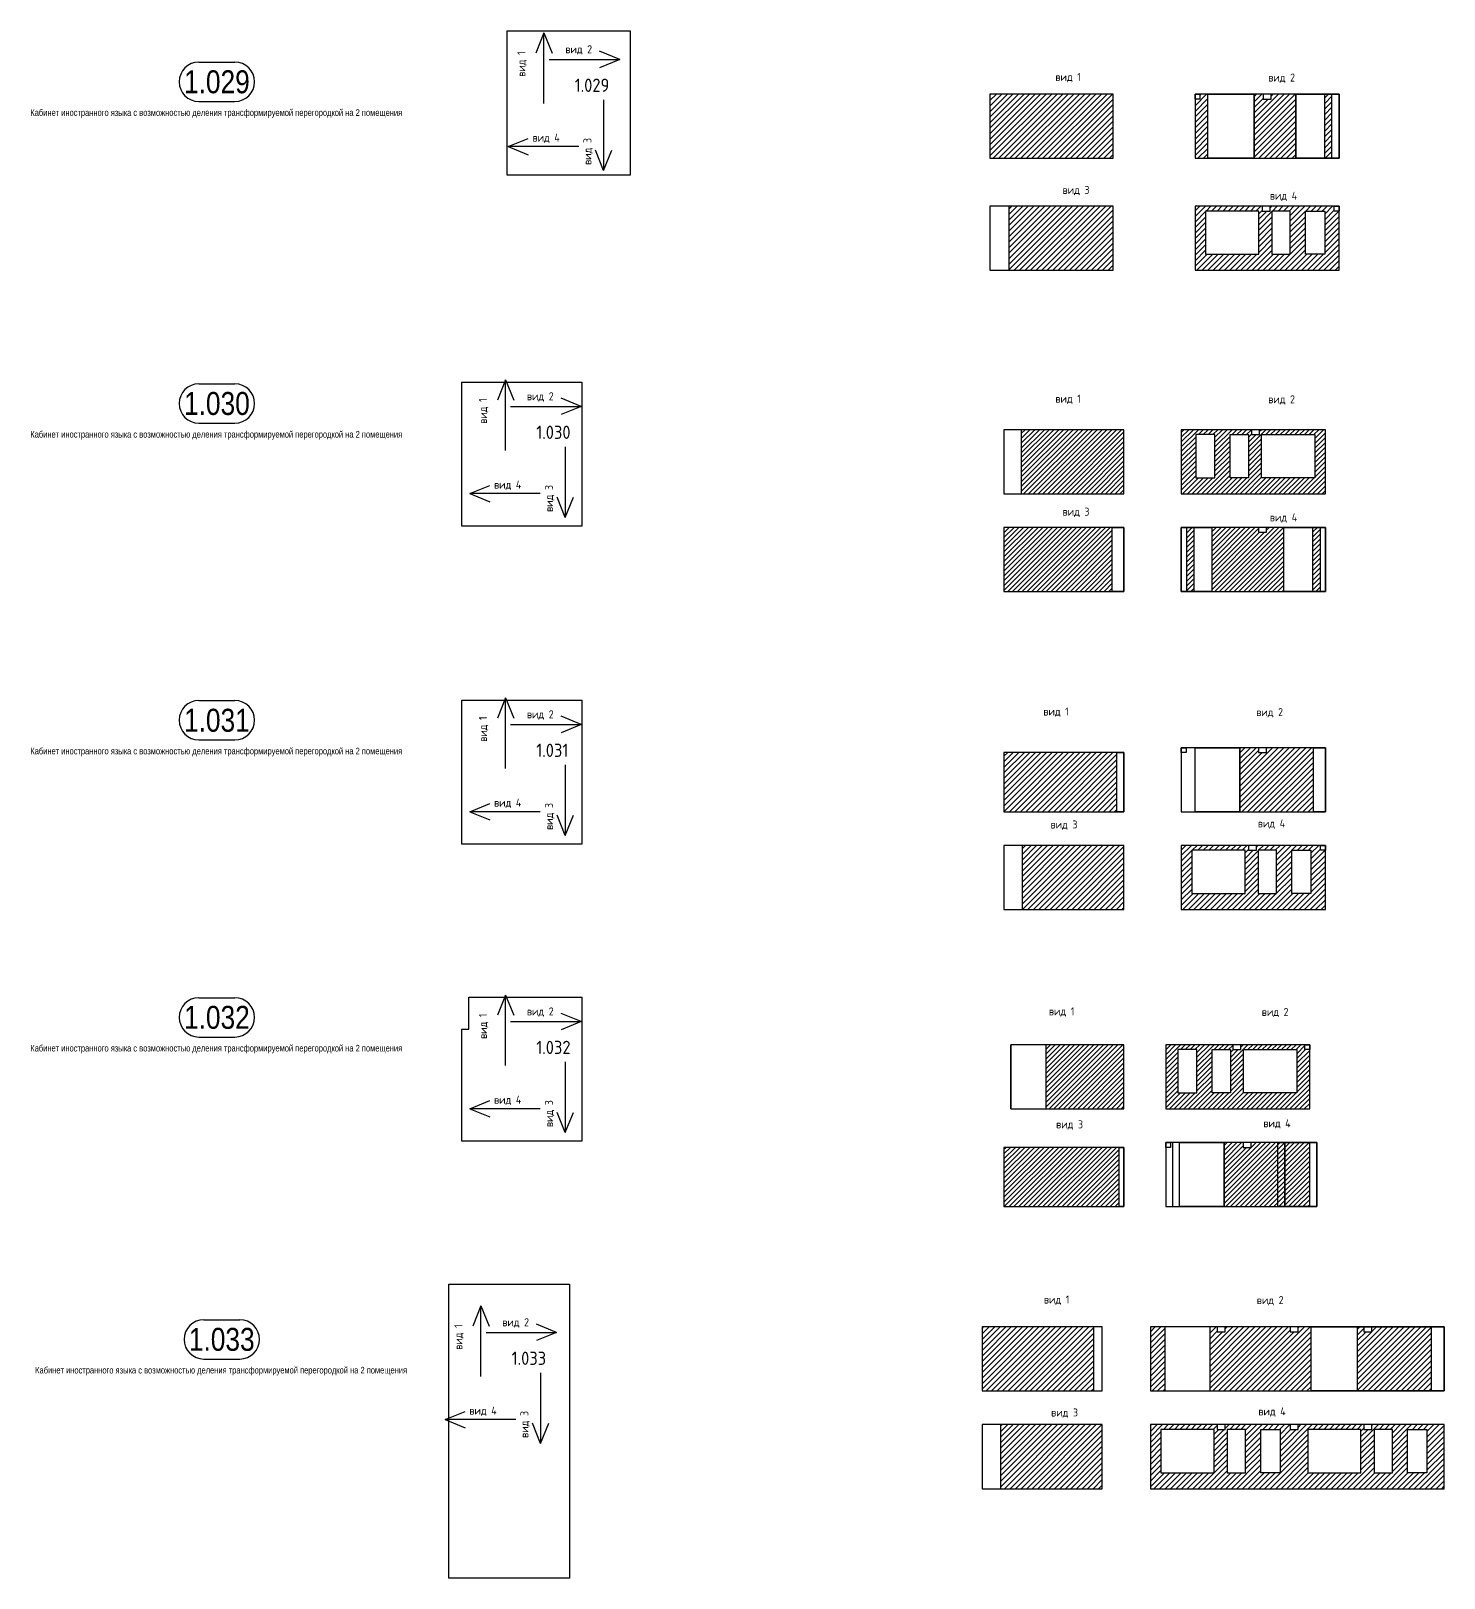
# Model space of a CAD drawing. Header units: millimetres. Extents: x -7155 to 483283, y -227682 to 148426.
# Drawn here: x 223994 to 312286, y -145129 to -48484 of the extents above; entities that cross this region are included whole.
import ezdxf
from ezdxf.enums import TextEntityAlignment as Align

# ---------------------------------------------------------------- set-up
doc = ezdxf.new("R2010")
doc.units = ezdxf.units.MM
doc.layers.get('Defpoints').update_dxf_attribs({"color": 140})
doc.layers.add('осново', color=7, linetype='Continuous', lineweight=30)
doc.layers.add('Штриховка', color=7, linetype='Continuous', lineweight=30)
doc.layers.add('ФВ-5', color=7, linetype='Continuous')
doc.styles.add('style1', font='ARIALN.TTF')
doc.styles.add('СПДС', font='isocpeur.ttf', dxfattribs={"width": 0.9})

# ---------------------------------------------------------------- blocks, each defined once
blk = doc.blocks.new('MOK-МаркаПом_овал_ареал')
for p, q in [((-2.75, 3), (2.75, 3)), ((-2.75, -3), (2.75, -3))]:
    blk.add_line(p, q)
for centre, radius, start, end in [((-2.75, 0), 3, 90, 270), ((2.75, 0), 3, 270, 90), ((-3.75, 0), 3.5, 0, 0.001)]:
    blk.add_arc(centre, radius, start, end)
at = {"color": 0, "style": 'style1'}
blk.add_attdef('АР-ПОМЕЩЕНИЕ:НОМЕР', text='', height=3.5, dxfattribs=at).set_placement((0, 0), align=Align.MIDDLE)

msp = doc.modelspace()

# ---------------------------------------------------------------- hatches: boundary and pattern name
at = {"layer": 'ФВ-5'}
h = msp.add_hatch(dxfattribs=at)
h.set_pattern_fill('ANSI31', color=3, scale=77)
h.paths.add_polyline_path([(291615, -52438), (283915, -52438), (283915, -56438), (291615, -56438)])
h.paths.add_polyline_path([(297528, -52438), (297028, -52438), (297028, -52738), (296728, -52738), (296728, -56438), (297528, -56438)])
h.paths.add_polyline_path([(303028, -52438), (301478, -52438), (301478, -52738), (300978, -52738), (300978, -52438), (300428, -52438), (300428, -56438), (303028, -56438)])
h.paths.add_polyline_path([(305278, -52438), (304828, -52438), (304828, -56438), (305278, -56438)])
h.paths.add_polyline_path([(291615, -59432), (285115, -59432), (285115, -63432), (291615, -63432)])
h.paths.add_polyline_path([(297388, -59732), (300708, -59732), (300708, -62432), (301528, -62432), (301528, -59732), (301528, -59703), (305428, -59703), (305428, -59432), (301415, -59432), (301415, -59732), (300915, -59732), (300915, -59432), (296728, -59432), (296728, -62432), (297388, -62432)])
h.paths.add_polyline_path([(305728, -62432), (303628, -62432), (301528, -62432), (296728, -62432), (296728, -63432), (305728, -63432)])
h.paths.add_polyline_path([(303628, -59732), (304828, -59732), (305428, -59732), (305428, -59703), (301528, -59703), (301528, -59732), (302678, -59732), (302678, -62432), (303628, -62432)], flags=17)
h.paths.add_polyline_path([(305728, -59732), (304828, -59732), (304828, -62432), (305728, -62432)])
h.paths.add_polyline_path([(305728, -59703), (305428, -59703), (305428, -59732), (305728, -59732)])
h = msp.add_hatch(dxfattribs=at)
h.set_pattern_fill('ANSI31', color=3, scale=67)
h.paths.add_polyline_path([(292288, -73394), (285888, -73394), (285888, -77394), (292288, -77394)])
h.paths.add_polyline_path([(304870, -73394), (300765, -73394), (300765, -73694), (300265, -73694), (300265, -73394), (295870, -73394), (295870, -77394), (304870, -77394)])
h.paths.add_polyline_path([(296770, -76394), (296770, -73694), (297970, -73694), (297970, -76394)], flags=16)
h.paths.add_polyline_path([(298920, -76394), (298920, -73694), (300070, -73694), (300070, -76394)], flags=16)
h.paths.add_polyline_path([(300890, -76394), (300890, -73694), (304210, -73694), (304210, -76394)], flags=16)
h.paths.add_polyline_path([(291558, -79500), (284788, -79500), (284788, -83500), (291558, -83500)])
h.paths.add_polyline_path([(296670, -79500), (296210, -79500), (296210, -83500), (296670, -83500)])
h.paths.add_polyline_path([(302270, -79500), (301202, -79500), (301202, -79800), (300702, -79800), (300702, -79500), (297770, -79500), (297770, -83500), (302270, -83500)])
h.paths.add_polyline_path([(304570, -79500), (304070, -79500), (304070, -83500), (304570, -83500)])
h = msp.add_hatch(dxfattribs=at)
h.set_pattern_fill('ANSI31', color=3, scale=77)
h.paths.add_polyline_path([(291848, -93560), (284788, -93560), (284788, -97260), (291848, -97260)])
h.paths.add_polyline_path([(304120, -93260), (301202, -93260), (301202, -93560), (300702, -93560), (300702, -93260), (299526, -93260), (299526, -97260), (304120, -97260)])
h.paths.add_polyline_path([(292288, -99365), (285938, -99365), (285938, -103365), (292288, -103365)])
h.paths.add_polyline_path([(304870, -99665), (304570, -99665), (304570, -99365), (300557, -99365), (300557, -99665), (300057, -99665), (300057, -99365), (295870, -99365), (295870, -103365), (304870, -103365)])
h.paths.add_polyline_path([(296530, -102365), (296530, -99665), (299850, -99665), (299850, -102365)], flags=16)
h.paths.add_polyline_path([(300670, -102365), (300670, -99665), (301820, -99665), (301820, -102365)], flags=16)
h.paths.add_polyline_path([(302770, -102365), (302770, -99665), (303970, -99665), (303970, -102365)], flags=16)
h = msp.add_hatch(dxfattribs=at)
h.set_pattern_fill('ANSI31', color=3, scale=67)
h.paths.add_polyline_path([(292288, -111820), (287428, -111820), (287428, -115820), (292288, -115820)])
h.paths.add_polyline_path([(303895, -112120), (303595, -112120), (303595, -111820), (299581, -111820), (299581, -112120), (299081, -112120), (299081, -111820), (294895, -111820), (294895, -115820), (303895, -115820)])
h.paths.add_polyline_path([(295645, -112120), (296845, -112120), (296845, -114820), (295645, -114820)], flags=16)
h.paths.add_polyline_path([(297795, -112120), (298945, -112120), (298945, -114820), (297795, -114820)], flags=16)
h.paths.add_polyline_path([(299765, -112120), (303085, -112120), (303085, -114820), (299765, -114820)], flags=16)
h.paths.add_polyline_path([(291988, -118225), (284788, -118225), (284788, -121925), (291988, -121925)])
h.paths.add_polyline_path([(301895, -117925), (300227, -117925), (300227, -118225), (299727, -118225), (299727, -117925), (298550, -117925), (298550, -121925), (301895, -121925)])
h.paths.add_polyline_path([(302335, -117925), (301895, -117925), (301895, -121925), (302335, -121925)])
h.paths.add_polyline_path([(303895, -117925), (302335, -117925), (302335, -121925), (303895, -121925)])
h = msp.add_hatch(dxfattribs=at)
h.set_pattern_fill('ANSI31', color=3, scale=77)
h.set_pattern_definition([(45, (0, -17780.55), (-172.86993, 172.86993), [])])
h.paths.add_polyline_path([(290378, -129441), (283431, -129441), (283431, -133441), (290378, -133441)])
h.paths.add_polyline_path([(294836, -129441), (293936, -129441), (293936, -133441), (294836, -133441)])
h.paths.add_polyline_path([(303986, -129441), (303171, -129441), (303171, -129741), (302671, -129741), (302671, -129441), (298614, -129441), (298614, -129741), (298114, -129741), (298114, -129441), (297666, -129441), (297666, -133441), (303986, -133441)])
h.paths.add_polyline_path([(311511, -129441), (307783, -129441), (307783, -129741), (307283, -129741), (307283, -129441), (306866, -129441), (306866, -133441), (311511, -133441)])
h.paths.add_polyline_path([(290931, -135546), (284602, -135546), (284602, -139546), (290931, -139546)])
h.paths.add_polyline_path([(312286, -135546), (307783, -135546), (307783, -135846), (307283, -135846), (307283, -135546), (303171, -135546), (303171, -135846), (302671, -135846), (302671, -135546), (298614, -135546), (298614, -135846), (298114, -135846), (298114, -135546), (293936, -135546), (293936, -139546), (312286, -139546)])
h.paths.add_polyline_path([(294596, -135846), (297916, -135846), (297916, -138546), (294596, -138546)], flags=16)
h.paths.add_polyline_path([(298736, -135846), (299886, -135846), (299886, -138546), (298736, -138546)], flags=16)
h.paths.add_polyline_path([(300836, -135846), (302036, -135846), (302036, -138546), (300836, -138546)], flags=16)
h.paths.add_polyline_path([(303771, -135846), (307091, -135846), (307091, -138546), (303771, -138546)], flags=16)
h.paths.add_polyline_path([(307911, -135846), (309061, -135846), (309061, -138546), (307911, -138546)], flags=16)
h.paths.add_polyline_path([(310011, -135846), (311211, -135846), (311211, -138546), (310011, -138546)], flags=16)

# ---------------------------------------------------------------- linework, layer by layer
at = {"layer": 'осново'}
for points in [[(253743, -48484), (261443, -48484), (261443, -57484), (253743, -57484)], [(283915, -56438), (291615, -56438), (291615, -52438), (283915, -52438)], [(296728, -56438), (305728, -56438), (305728, -52438), (296728, -52438)], [(296728, -56438), (300428, -56438), (300428, -52438), (296728, -52438)], [(296728, -52438), (297028, -52438), (297028, -52738), (296728, -52738)], [(300428, -56438), (297528, -56438), (297528, -52438), (300428, -52438)], [(300978, -52738), (301478, -52738), (301478, -52438), (300978, -52438)], [(305728, -56438), (303028, -56438), (303028, -52438), (305728, -52438)], [(303028, -56438), (304828, -56438), (304828, -52438), (303028, -52438)], [(305728, -56438), (305278, -56438), (305278, -52438), (305728, -52438)], [(283915, -63432), (291615, -63432), (291615, -59432), (283915, -59432)], [(283915, -63432), (285115, -63432), (285115, -59432), (283915, -59432)], [(296728, -63432), (305728, -63432), (305728, -59432), (296728, -59432)], [(297388, -62432), (300708, -62432), (300708, -59732), (297388, -59732)], [(300915, -59732), (301415, -59732), (301415, -59432), (300915, -59432)], [(301528, -62432), (302678, -62432), (302678, -59732), (301528, -59732)], [(303628, -59732), (304828, -59732), (304828, -62432), (303628, -62432)], [(305428, -59432), (305728, -59432), (305728, -59732), (305428, -59732)], [(300265, -73694), (300765, -73694), (300765, -73394), (300265, -73394)], [(297970, -73694), (296770, -73694), (296770, -76394), (297970, -76394)], [(300070, -76394), (298920, -76394), (298920, -73694), (300070, -73694)], [(304210, -76394), (300890, -76394), (300890, -73694), (304210, -73694)], [(300702, -79800), (301202, -79800), (301202, -79500), (300702, -79500)], [(295870, -93260), (296170, -93260), (296170, -93560), (295870, -93560)], [(300702, -93560), (301202, -93560), (301202, -93260), (300702, -93260)], [(300057, -99665), (300557, -99665), (300557, -99365), (300057, -99365)], [(304570, -99365), (304870, -99365), (304870, -99665), (304570, -99665)], [(296530, -102365), (299850, -102365), (299850, -99665), (296530, -99665)], [(300670, -102365), (301820, -102365), (301820, -99665), (300670, -99665)], [(302770, -99665), (303970, -99665), (303970, -102365), (302770, -102365)], [(299081, -112120), (299581, -112120), (299581, -111820), (299081, -111820)], [(303595, -111820), (303895, -111820), (303895, -112120), (303595, -112120)], [(296845, -112120), (295645, -112120), (295645, -114820), (296845, -114820)], [(298945, -114820), (297795, -114820), (297795, -112120), (298945, -112120)], [(303085, -114820), (299765, -114820), (299765, -112120), (303085, -112120)], [(294895, -117925), (295195, -117925), (295195, -118225), (294895, -118225)], [(299727, -118225), (300227, -118225), (300227, -117925), (299727, -117925)], [(250097, -126779), (257637, -126779), (257637, -145129), (250097, -145129)], [(283431, -133441), (290931, -133441), (290931, -129441), (283431, -129441)], [(290378, -133441), (290931, -133441), (290931, -129441), (290378, -129441)], [(293936, -133441), (312286, -133441), (312286, -129441), (293936, -129441)], [(293936, -133441), (297666, -133441), (297666, -129441), (293936, -129441)], [(297666, -129441), (294836, -129441), (294836, -133441), (297666, -133441)], [(298114, -129741), (298614, -129741), (298614, -129441), (298114, -129441)], [(302671, -129741), (303171, -129741), (303171, -129441), (302671, -129441)], [(312286, -133441), (303986, -133441), (303986, -129441), (312286, -129441)], [(303986, -129441), (306866, -129441), (306866, -133441), (303986, -133441)], [(307283, -129741), (307783, -129741), (307783, -129441), (307283, -129441)], [(312286, -133441), (311511, -133441), (311511, -129441), (312286, -129441)], [(283431, -139546), (290931, -139546), (290931, -135546), (283431, -135546)], [(283431, -139546), (284602, -139546), (284602, -135546), (283431, -135546)], [(293936, -139546), (312286, -139546), (312286, -135546), (293936, -135546)], [(294596, -138546), (297916, -138546), (297916, -135846), (294596, -135846)], [(298114, -135846), (298614, -135846), (298614, -135546), (298114, -135546)], [(298736, -138546), (299886, -138546), (299886, -135846), (298736, -135846)], [(300836, -135846), (302036, -135846), (302036, -138546), (300836, -138546)], [(302671, -135846), (303171, -135846), (303171, -135546), (302671, -135546)], [(303771, -138546), (307091, -138546), (307091, -135846), (303771, -135846)], [(307283, -135846), (307783, -135846), (307783, -135546), (307283, -135546)], [(307911, -138546), (309061, -138546), (309061, -135846), (307911, -135846)], [(310011, -135846), (311211, -135846), (311211, -138546), (310011, -138546)]]:
    msp.add_lwpolyline(points, close=True, dxfattribs=at)
for points in [[(256050, -48607), (255537, -49865)], [(256050, -53017), (256050, -48607)], [(256050, -48607), (256564, -49865)], [(260778, -50264), (259519, -49750)], [(256368, -50264), (260778, -50264)], [(260778, -50264), (259519, -50778)], [(259777, -52788), (259777, -57198)], [(253810, -55711), (255069, -55198)], [(258220, -55711), (253810, -55711)], [(253810, -55711), (255069, -56225)], [(259777, -57198), (259264, -55940)], [(259777, -57198), (260291, -55940)], [(253650, -70283), (253136, -71542)], [(253650, -74693), (253650, -70283)], [(253650, -70283), (254164, -71542)], [(258377, -71941), (257119, -71427)], [(253967, -71941), (258377, -71941)], [(258377, -71941), (257119, -72454)], [(257377, -74465), (257377, -78875)], [(251410, -77388), (252668, -76874)], [(255820, -77388), (251410, -77388)], [(251410, -77388), (252668, -77901)], [(257377, -78875), (256863, -77616)], [(257377, -78875), (257890, -77616)], [(253650, -90149), (253136, -91408)], [(253650, -94559), (253650, -90149)], [(253650, -90149), (254164, -91408)], [(253967, -91806), (258377, -91806)], [(258377, -91806), (257119, -91293)], [(258377, -91806), (257119, -92320)], [(257377, -94331), (257377, -98741)], [(251410, -97254), (252668, -96740)], [(255820, -97254), (251410, -97254)], [(251410, -97254), (252668, -97767)], [(257377, -98741), (256863, -97482)], [(257377, -98741), (257890, -97482)], [(253650, -108709), (253136, -109967)], [(253650, -113119), (253650, -108709)], [(253650, -108709), (254164, -109967)], [(258377, -110366), (257119, -109853)], [(253967, -110366), (258377, -110366)], [(258377, -110366), (257119, -110880)], [(257377, -112891), (257377, -117301)], [(251410, -115813), (252668, -115300)], [(255820, -115813), (251410, -115813)], [(251410, -115813), (252668, -116327)], [(257377, -117301), (256863, -116042)], [(257377, -117301), (257890, -116042)], [(252110, -128127), (251596, -129386)], [(252110, -132537), (252110, -128127)], [(252110, -128127), (252624, -129386)], [(256837, -129784), (255579, -129271)], [(252427, -129784), (256837, -129784)], [(256837, -129784), (255579, -130298)], [(255837, -132309), (255837, -136719)], [(249870, -135232), (251128, -134718)], [(254280, -135232), (249870, -135232)], [(249870, -135232), (251128, -135745)], [(255837, -136719), (255323, -135460)], [(255837, -136719), (256350, -135460)]]:
    msp.add_lwpolyline(points, dxfattribs=at)
at = {"layer": 'Штриховка'}
for points in [[(250914, -70418), (258414, -70418), (258414, -79418), (250914, -79418)], [(284788, -77394), (292288, -77394), (292288, -73394), (284788, -73394)], [(284788, -77394), (285888, -77394), (285888, -73394), (284788, -73394)], [(295870, -77394), (304870, -77394), (304870, -73394), (295870, -73394)], [(284788, -83500), (292288, -83500), (292288, -79500), (284788, -79500)], [(292288, -83500), (291558, -83500), (291558, -79500), (292288, -79500)], [(295870, -83500), (304870, -83500), (304870, -79500), (295870, -79500)], [(295870, -83500), (296210, -83500), (296210, -79500), (295870, -79500)], [(295870, -79500), (297770, -79500), (297770, -83500), (295870, -83500)], [(297770, -83500), (296670, -83500), (296670, -79500), (297770, -79500)], [(304870, -83500), (302270, -83500), (302270, -79500), (304870, -79500)], [(302270, -79500), (304070, -79500), (304070, -83500), (302270, -83500)], [(304870, -83500), (304570, -83500), (304570, -79500), (304870, -79500)], [(250914, -90284), (258414, -90284), (258414, -99284), (250914, -99284)], [(284788, -97260), (292288, -97260), (292288, -93560), (284788, -93560)], [(292288, -97260), (291848, -97260), (291848, -93560), (292288, -93560)], [(295870, -97260), (304870, -97260), (304870, -93260), (295870, -93260)], [(295870, -97260), (299520, -97260), (299520, -93260), (295870, -93260)], [(299526, -97260), (296726, -97260), (296726, -93260), (299526, -93260)], [(304870, -97260), (304120, -97260), (304120, -93260), (304870, -93260)], [(284788, -103365), (292288, -103365), (292288, -99365), (284788, -99365)], [(284788, -103365), (285938, -103365), (285938, -99365), (284788, -99365)], [(295870, -103365), (304870, -103365), (304870, -99365), (295870, -99365)], [(285228, -115820), (287428, -115820), (287428, -111820), (285228, -111820)], [(294895, -115820), (303895, -115820), (303895, -111820), (294895, -111820)], [(284788, -121925), (292288, -121925), (292288, -118225), (284788, -118225)], [(292288, -121925), (291988, -121925), (291988, -118225), (292288, -118225)], [(294895, -121925), (304335, -121925), (304335, -117925), (294895, -117925)], [(294895, -121925), (298545, -121925), (298545, -117925), (294895, -117925)], [(294895, -121925), (295345, -121925), (295345, -117925), (294895, -117925)], [(298550, -121925), (295750, -121925), (295750, -117925), (298550, -117925)], [(301895, -117925), (302335, -117925), (302335, -121925), (301895, -121925)], [(304335, -121925), (302335, -121925), (302335, -117925), (304335, -117925)], [(304335, -121925), (303895, -121925), (303895, -117925), (304335, -117925)]]:
    msp.add_lwpolyline(points, close=True, dxfattribs=at)
for points in [[(284788, -77394), (292288, -77394)], [(284788, -83500), (292288, -83500)], [(284788, -97260), (292288, -97260)], [(284788, -103365), (292288, -103365)], [(251354, -108844), (258414, -108844), (258414, -117844), (250914, -117844), (250914, -110844)], [(250914, -117844), (250914, -110844), (251354, -110844), (251354, -108844)], [(285228, -115820), (285228, -111820)], [(285228, -115820), (292288, -115820), (292288, -111820), (285228, -111820)], [(285228, -115820), (292288, -115820)], [(284788, -121925), (292288, -121925)]]:
    msp.add_lwpolyline(points, dxfattribs=at)

# ---------------------------------------------------------------- block references
at = {"layer": 'осново', "color": 18, "linetype": 'Continuous', "lineweight": 5, "true_color": 0x000000}
ref = msp.add_blockref('MOK-МаркаПом_овал_ареал', (235613, -51659), dxfattribs=dict(at, xscale=409.5396169049353, yscale=409.5396169049353, zscale=409.5396169049353))
ref.add_attrib('АР-ПОМЕЩЕНИЕ:НОМЕР', '1.029', dxfattribs={"layer": '0', "color": 0, "height": 1433.4, "style": 'style1'}).set_placement((235613, -51659), align=Align.MIDDLE)
ref.add_attrib('АР-ПОМЕЩЕНИЕ:НАИМЕНОВАНИЕ', 'Кабинет иностранного языка с возможностью деления трансформируемой перегородкой на 2 помещения', dxfattribs={"layer": 'Defpoints', "color": 2, "height": 409.54, "style": 'style1'}).set_placement((235574, -53630), align=Align.MIDDLE)
ref = msp.add_blockref('MOK-МаркаПом_овал_ареал', (235613, -71755), dxfattribs=dict(at, xscale=409.5396169049353, yscale=409.5396169049353, zscale=409.5396169049353))
ref.add_attrib('АР-ПОМЕЩЕНИЕ:НОМЕР', '1.030', dxfattribs={"layer": '0', "color": 0, "height": 1433.4, "style": 'style1'}).set_placement((235613, -71755), align=Align.MIDDLE)
ref.add_attrib('АР-ПОМЕЩЕНИЕ:НАИМЕНОВАНИЕ', 'Кабинет иностранного языка с возможностью деления трансформируемой перегородкой на 2 помещения', dxfattribs={"layer": 'Defpoints', "color": 2, "height": 409.54, "style": 'style1'}).set_placement((235574, -73727), align=Align.MIDDLE)
ref = msp.add_blockref('MOK-МаркаПом_овал_ареал', (235613, -91542), dxfattribs=dict(at, xscale=409.5396169049353, yscale=409.5396169049353, zscale=409.5396169049353))
ref.add_attrib('АР-ПОМЕЩЕНИЕ:НОМЕР', '1.031', dxfattribs={"layer": '0', "color": 0, "height": 1433.4, "style": 'style1'}).set_placement((235613, -91542), align=Align.MIDDLE)
ref.add_attrib('АР-ПОМЕЩЕНИЕ:НАИМЕНОВАНИЕ', 'Кабинет иностранного языка с возможностью деления трансформируемой перегородкой на 2 помещения', dxfattribs={"layer": 'Defpoints', "color": 2, "height": 409.54, "style": 'style1'}).set_placement((235574, -93514), align=Align.MIDDLE)
ref = msp.add_blockref('MOK-МаркаПом_овал_ареал', (235613, -110102), dxfattribs=dict(at, xscale=409.5396169049353, yscale=409.5396169049353, zscale=409.5396169049353))
ref.add_attrib('АР-ПОМЕЩЕНИЕ:НОМЕР', '1.032', dxfattribs={"layer": '0', "color": 0, "height": 1433.4, "style": 'style1'}).set_placement((235613, -110102), align=Align.MIDDLE)
ref.add_attrib('АР-ПОМЕЩЕНИЕ:НАИМЕНОВАНИЕ', 'Кабинет иностранного языка с возможностью деления трансформируемой перегородкой на 2 помещения', dxfattribs={"layer": 'Defpoints', "color": 2, "height": 409.54, "style": 'style1'}).set_placement((235574, -112074), align=Align.MIDDLE)
ref = msp.add_blockref('MOK-МаркаПом_овал_ареал', (235916, -130217), dxfattribs=dict(at, xscale=409.5396169049353, yscale=409.5396169049353, zscale=409.5396169049353))
ref.add_attrib('АР-ПОМЕЩЕНИЕ:НОМЕР', '1.033', dxfattribs={"layer": '0', "color": 0, "height": 1433.4, "style": 'style1'}).set_placement((235916, -130217), align=Align.MIDDLE)
ref.add_attrib('АР-ПОМЕЩЕНИЕ:НАИМЕНОВАНИЕ', 'Кабинет иностранного языка с возможностью деления трансформируемой перегородкой на 2 помещения', dxfattribs={"layer": 'Defpoints', "color": 2, "height": 409.54, "style": 'style1'}).set_placement((235877, -132188), align=Align.MIDDLE)

# ---------------------------------------------------------------- texts
at = {"layer": 'осново', "char_height": 500, "attachment_point": 1, "rotation": 90, "style": 'СПДС'}
for s, insert in [('вид 1', (254386, -51349)), ('вид 3', (258511, -56852)), ('вид 1', (251986, -73025)), ('вид 3', (256111, -78529)), ('вид 1', (251986, -92891)), ('вид 3', (256111, -98394)), ('вид 1', (251986, -111451)), ('вид 3', (256111, -116954)), ('вид 1', (250446, -130869)), ('вид 3', (254571, -136372))]:
    msp.add_mtext_dynamic_manual_height_columns(s, width=3371.81, gutter_width=1678, heights=[0], dxfattribs=dict(at, insert=insert))
at = {"layer": 'осново', "attachment_point": 1, "style": 'СПДС'}
for s, width, gutter_width, insert, char_height in [('вид 2', 3371.81, 1678, (257385, -49379), 500), ('вид 1', 3371.81, 1678, (288004, -51109), 500), ('вид 2', 3371.81, 1678, (301303, -51146), 500), ('1.029', 3063.82, 4144, (257968, -51463), 828.9), ('вид 4', 2769.04, 1678, (255331, -54900), 500), ('вид 3', 3371.81, 1678, (288453, -58166), 500), ('вид 4', 2769.04, 1678, (301404, -58524), 500), ('вид 2', 3371.81, 1678, (254985, -71055), 500), ('вид 1', 3371.81, 1678, (288004, -71205), 500), ('вид 2', 3371.81, 1678, (301303, -71243), 500), ('1.030', 3063.82, 4144, (255568, -73140), 828.9), ('вид 4', 2769.04, 1678, (252931, -76577), 500), ('вид 3', 3371.81, 1678, (288453, -78263), 500), ('вид 4', 2769.04, 1678, (301404, -78621), 500), ('вид 1', 3371.81, 1678, (287252, -90748), 500), ('вид 2', 3371.81, 1678, (300552, -90786), 500), ('вид 2', 3371.81, 1678, (254985, -90921), 500), ('1.031', 3063.82, 4144, (255568, -93006), 828.9), ('вид 4', 2769.04, 1678, (252931, -96442), 500), ('вид 3', 3371.81, 1678, (287701, -97806), 500), ('вид 4', 2769.04, 1678, (300652, -97738), 500), ('вид 2', 3371.81, 1678, (254985, -109481), 500), ('вид 1', 3371.81, 1678, (287599, -109477), 500), ('вид 2', 3371.81, 1678, (300898, -109515), 500), ('1.032', 3063.82, 4144, (255568, -111566), 828.9), ('вид 4', 2769.04, 1678, (252931, -115002), 500), ('вид 3', 3371.81, 1678, (288048, -116535), 500), ('вид 4', 2769.04, 1678, (300999, -116467), 500), ('вид 1', 3371.81, 1678, (287286, -127480), 500), ('вид 2', 3371.81, 1678, (300586, -127517), 500), ('вид 2', 3371.81, 1678, (253445, -128899), 500), ('1.033', 3063.82, 4144, (254028, -130984), 828.9), ('вид 4', 2769.04, 1678, (251391, -134420), 500), ('вид 3', 3371.81, 1678, (287736, -134537), 500), ('вид 4', 2769.04, 1678, (300686, -134469), 500)]:
    msp.add_mtext_dynamic_manual_height_columns(s, width=width, gutter_width=gutter_width, heights=[0], dxfattribs=dict(at, insert=insert, char_height=char_height))

doc.saveas('drawing.dxf')
